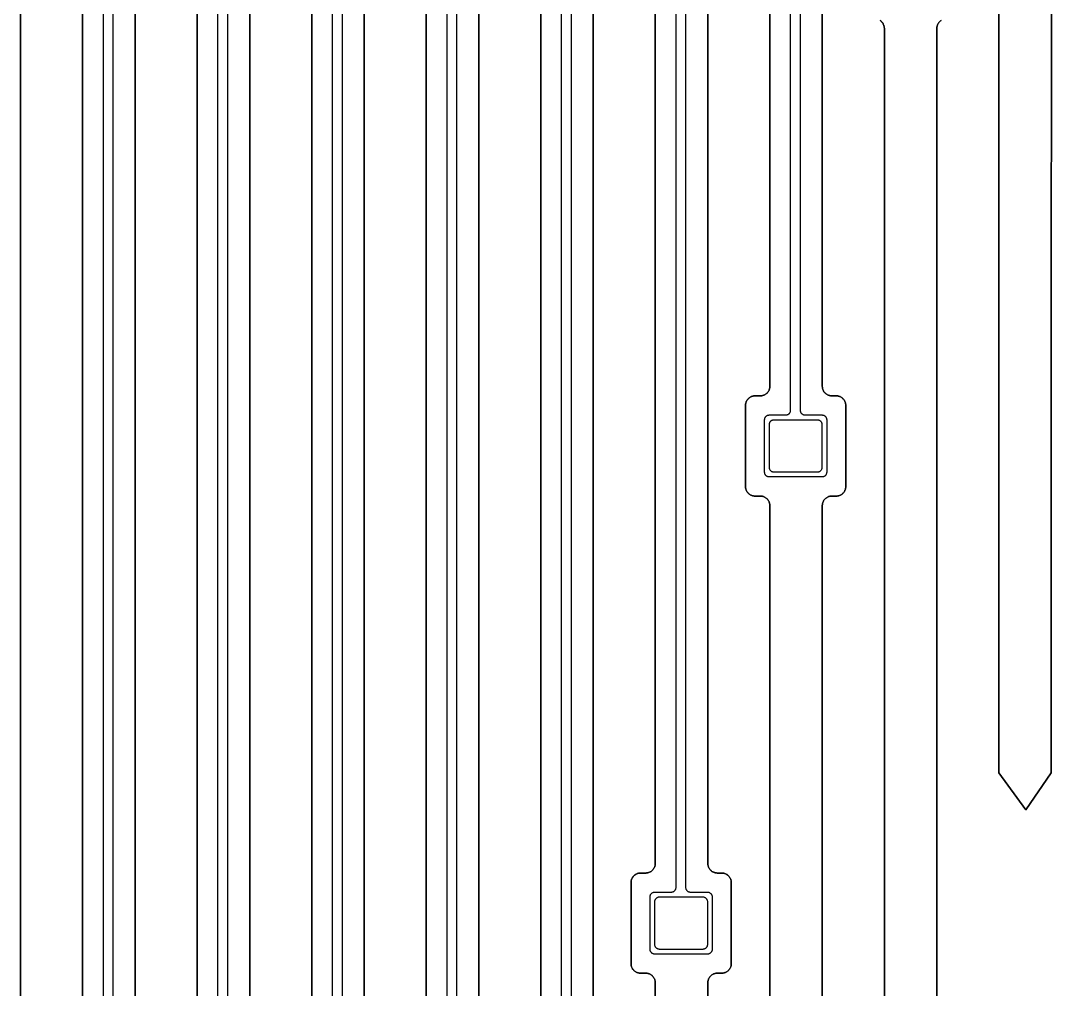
# Model space of a CAD drawing. Extents: x -2057 to 2225, y -44 to 31181.
# Drawn here: x 335.8 to 551.8, y 2125.9 to 2328.9 of the extents above; entities that cross this region are included whole.
import ezdxf

# ---------------------------------------------------------------- set-up
doc = ezdxf.new("R2010")
doc.units = 0
for name, color, linetype in [('electrode', 6, 'CONTINUOUS'), ('etching', 7, 'CONTINUOUS'), ('L3D0_etching3', 5, 'CONTINUOUS'), ('metalization', 8, 'CONTINUOUS'), ('polyimide', 9, 'CONTINUOUS')]:
    doc.layers.add(name, color=color, linetype=linetype)

msp = doc.modelspace()

# ---------------------------------------------------------------- linework, layer by layer
at = {"layer": 'electrode'}
for points in [[(493.66, 2234.247), (493.573, 2234.255), (493.487, 2234.27), (493.402, 2234.293), (493.32, 2234.323), (493.241, 2234.36), (493.166, 2234.403), (493.094, 2234.453), (493.027, 2234.509), (492.965, 2234.571), (492.909, 2234.638), (492.859, 2234.71), (492.816, 2234.785), (492.779, 2234.864), (492.749, 2234.946), (492.726, 2235.031), (492.711, 2235.117), (492.703, 2235.204), (492.703, 2244.291), (492.711, 2244.378), (492.726, 2244.464), (492.749, 2244.548), (492.779, 2244.63), (492.816, 2244.71), (492.859, 2244.785), (492.909, 2244.857), (492.965, 2244.924), (493.027, 2244.985), (493.094, 2245.042), (493.166, 2245.092), (493.241, 2245.135), (493.32, 2245.172), (493.402, 2245.202), (493.487, 2245.225), (493.573, 2245.24), (493.66, 2245.247), (502.747, 2245.247), (502.834, 2245.24), (502.92, 2245.225), (503.004, 2245.202), (503.086, 2245.172), (503.166, 2245.135), (503.241, 2245.092), (503.313, 2245.042), (503.38, 2244.985), (503.441, 2244.924), (503.498, 2244.857), (503.548, 2244.785), (503.591, 2244.71), (503.628, 2244.63), (503.658, 2244.548), (503.681, 2244.464), (503.696, 2244.378), (503.703, 2244.291), (503.703, 2235.204), (503.696, 2235.117), (503.681, 2235.031), (503.658, 2234.946), (503.628, 2234.864), (503.591, 2234.785), (503.548, 2234.71), (503.498, 2234.638), (503.441, 2234.571), (503.38, 2234.509), (503.313, 2234.453), (503.241, 2234.403), (503.166, 2234.36), (503.086, 2234.323), (503.004, 2234.293), (502.92, 2234.27), (502.834, 2234.255), (502.747, 2234.247)], [(469.66, 2134.247), (469.573, 2134.255), (469.487, 2134.27), (469.402, 2134.293), (469.32, 2134.323), (469.241, 2134.36), (469.166, 2134.403), (469.094, 2134.453), (469.027, 2134.509), (468.965, 2134.571), (468.909, 2134.638), (468.859, 2134.71), (468.816, 2134.785), (468.779, 2134.864), (468.749, 2134.946), (468.726, 2135.031), (468.711, 2135.117), (468.703, 2135.204), (468.703, 2144.291), (468.711, 2144.378), (468.726, 2144.464), (468.749, 2144.548), (468.779, 2144.63), (468.816, 2144.71), (468.859, 2144.785), (468.909, 2144.857), (468.965, 2144.924), (469.027, 2144.985), (469.094, 2145.042), (469.166, 2145.092), (469.241, 2145.135), (469.32, 2145.172), (469.402, 2145.202), (469.487, 2145.225), (469.573, 2145.24), (469.66, 2145.247), (478.747, 2145.247), (478.834, 2145.24), (478.92, 2145.225), (479.004, 2145.202), (479.086, 2145.172), (479.166, 2145.135), (479.241, 2145.092), (479.313, 2145.042), (479.38, 2144.985), (479.441, 2144.924), (479.498, 2144.857), (479.548, 2144.785), (479.591, 2144.71), (479.628, 2144.63), (479.658, 2144.548), (479.681, 2144.464), (479.696, 2144.378), (479.703, 2144.291), (479.703, 2135.204), (479.696, 2135.117), (479.681, 2135.031), (479.658, 2134.946), (479.628, 2134.864), (479.591, 2134.785), (479.548, 2134.71), (479.498, 2134.638), (479.441, 2134.571), (479.38, 2134.509), (479.313, 2134.453), (479.241, 2134.403), (479.166, 2134.36), (479.086, 2134.323), (479.004, 2134.293), (478.92, 2134.27), (478.834, 2134.255), (478.747, 2134.247)]]:
    msp.add_lwpolyline(points, close=True, dxfattribs=at)
at = {"layer": 'etching'}
for points in [[(335.792, 1552.185), (335.792, 9035.371)], [(348.792, 9035.371), (348.792, 1652.185)], [(359.792, 1652.185), (359.792, 9035.371)], [(372.792, 9035.371), (372.792, 1752.185)], [(383.792, 1752.185), (383.792, 9035.371)], [(396.792, 9035.371), (396.792, 1852.185)], [(407.792, 1852.185), (407.792, 9035.371)], [(420.792, 9035.371), (420.792, 1952.185)], [(431.792, 1952.185), (431.792, 9035.371)], [(444.792, 9035.371), (444.792, 2052.185)], [(455.792, 2052.185), (455.792, 9035.371)], [(468.792, 9035.371), (468.792, 2152.185), (468.784, 2152.059), (468.769, 2151.934), (468.745, 2151.811), (468.714, 2151.689), (468.675, 2151.57), (468.629, 2151.453), (468.575, 2151.339), (468.515, 2151.229), (468.447, 2151.123), (468.373, 2151.021), (468.293, 2150.924), (468.207, 2150.832), (468.116, 2150.746), (468.019, 2150.666), (467.917, 2150.592), (467.811, 2150.525), (467.701, 2150.465), (467.587, 2150.411), (467.47, 2150.365), (467.351, 2150.326), (467.229, 2150.295), (467.105, 2150.271), (466.981, 2150.255), (466.855, 2150.247), (465.641, 2150.247), (465.515, 2150.24), (465.39, 2150.224), (465.267, 2150.2), (465.145, 2150.169), (465.026, 2150.13), (464.909, 2150.084), (464.795, 2150.03), (464.685, 2149.97), (464.579, 2149.902), (464.477, 2149.828), (464.38, 2149.748), (464.288, 2149.662), (464.202, 2149.571), (464.122, 2149.474), (464.048, 2149.372), (463.981, 2149.266), (463.921, 2149.156), (463.867, 2149.042), (463.821, 2148.925), (463.782, 2148.806), (463.751, 2148.684), (463.727, 2148.56), (463.711, 2148.436), (463.703, 2148.31), (463.703, 2131.185), (463.711, 2131.059), (463.727, 2130.934), (463.751, 2130.811), (463.782, 2130.689), (463.821, 2130.57), (463.867, 2130.453), (463.921, 2130.339), (463.981, 2130.229), (464.048, 2130.123), (464.122, 2130.021), (464.202, 2129.924), (464.288, 2129.832), (464.38, 2129.746), (464.477, 2129.666), (464.579, 2129.592), (464.685, 2129.525), (464.795, 2129.465), (464.909, 2129.411), (465.026, 2129.365), (465.145, 2129.326), (465.267, 2129.295), (465.39, 2129.271), (465.515, 2129.255), (465.641, 2129.247), (466.855, 2129.247), (466.981, 2129.24), (467.105, 2129.224), (467.229, 2129.2), (467.351, 2129.169), (467.47, 2129.13), (467.587, 2129.084), (467.701, 2129.03), (467.811, 2128.97), (467.917, 2128.902), (468.019, 2128.828), (468.116, 2128.748), (468.207, 2128.662), (468.293, 2128.571), (468.373, 2128.474), (468.447, 2128.372), (468.515, 2128.266), (468.575, 2128.156), (468.629, 2128.042), (468.675, 2127.925), (468.714, 2127.806), (468.745, 2127.684), (468.769, 2127.56), (468.784, 2127.436), (468.792, 2127.31), (468.792, 1871.247)], [(479.754, 1871.247), (479.792, 2127.31), (479.8, 2127.436), (479.816, 2127.56), (479.84, 2127.684), (479.871, 2127.806), (479.91, 2127.925), (479.956, 2128.042), (480.009, 2128.156), (480.07, 2128.266), (480.137, 2128.372), (480.211, 2128.474), (480.291, 2128.571), (480.377, 2128.662), (480.469, 2128.748), (480.566, 2128.828), (480.668, 2128.902), (480.774, 2128.97), (480.884, 2129.03), (480.998, 2129.084), (481.114, 2129.13), (481.234, 2129.169), (481.356, 2129.2), (481.479, 2129.224), (481.604, 2129.24), (481.729, 2129.247), (482.766, 2129.247), (482.892, 2129.255), (483.016, 2129.271), (483.14, 2129.295), (483.262, 2129.326), (483.381, 2129.365), (483.498, 2129.411), (483.612, 2129.465), (483.722, 2129.525), (483.828, 2129.592), (483.93, 2129.666), (484.027, 2129.746), (484.118, 2129.832), (484.204, 2129.924), (484.284, 2130.021), (484.358, 2130.123), (484.426, 2130.229), (484.486, 2130.339), (484.54, 2130.453), (484.586, 2130.57), (484.625, 2130.689), (484.656, 2130.811), (484.68, 2130.934), (484.696, 2131.059), (484.703, 2131.185), (484.703, 2148.31), (484.696, 2148.436), (484.68, 2148.56), (484.656, 2148.684), (484.625, 2148.806), (484.586, 2148.925), (484.54, 2149.042), (484.486, 2149.156), (484.426, 2149.266), (484.358, 2149.372), (484.284, 2149.474), (484.204, 2149.571), (484.118, 2149.662), (484.027, 2149.748), (483.93, 2149.828), (483.828, 2149.902), (483.722, 2149.97), (483.612, 2150.03), (483.498, 2150.084), (483.381, 2150.13), (483.262, 2150.169), (483.14, 2150.2), (483.016, 2150.224), (482.892, 2150.24), (482.766, 2150.247), (481.729, 2150.247), (481.604, 2150.255), (481.479, 2150.271), (481.356, 2150.295), (481.234, 2150.326), (481.114, 2150.365), (480.998, 2150.411), (480.884, 2150.465), (480.774, 2150.525), (480.668, 2150.592), (480.566, 2150.666), (480.469, 2150.746), (480.377, 2150.832), (480.291, 2150.924), (480.211, 2151.021), (480.137, 2151.123), (480.07, 2151.229), (480.009, 2151.339), (479.956, 2151.453), (479.91, 2151.57), (479.871, 2151.689), (479.84, 2151.811), (479.816, 2151.934), (479.8, 2152.059), (479.792, 2152.185), (479.792, 9035.377)], [(492.792, 9035.371), (492.792, 2252.185), (492.784, 2252.059), (492.769, 2251.934), (492.745, 2251.811), (492.714, 2251.689), (492.675, 2251.57), (492.629, 2251.453), (492.575, 2251.339), (492.515, 2251.229), (492.447, 2251.123), (492.373, 2251.021), (492.293, 2250.924), (492.207, 2250.832), (492.116, 2250.746), (492.019, 2250.666), (491.917, 2250.592), (491.811, 2250.525), (491.701, 2250.465), (491.587, 2250.411), (491.47, 2250.365), (491.351, 2250.326), (491.229, 2250.295), (491.105, 2250.271), (490.981, 2250.255), (490.855, 2250.247), (489.641, 2250.247), (489.515, 2250.24), (489.39, 2250.224), (489.267, 2250.2), (489.145, 2250.169), (489.026, 2250.13), (488.909, 2250.084), (488.795, 2250.03), (488.685, 2249.97), (488.579, 2249.902), (488.477, 2249.828), (488.38, 2249.748), (488.288, 2249.662), (488.202, 2249.571), (488.122, 2249.474), (488.048, 2249.372), (487.981, 2249.266), (487.921, 2249.156), (487.867, 2249.042), (487.821, 2248.925), (487.782, 2248.806), (487.751, 2248.684), (487.727, 2248.56), (487.711, 2248.436), (487.703, 2248.31), (487.703, 2231.185), (487.711, 2231.059), (487.727, 2230.934), (487.751, 2230.811), (487.782, 2230.689), (487.821, 2230.57), (487.867, 2230.453), (487.921, 2230.339), (487.981, 2230.229), (488.048, 2230.123), (488.122, 2230.021), (488.202, 2229.924), (488.288, 2229.832), (488.38, 2229.746), (488.477, 2229.666), (488.579, 2229.592), (488.685, 2229.525), (488.795, 2229.465), (488.909, 2229.411), (489.026, 2229.365), (489.145, 2229.326), (489.267, 2229.295), (489.39, 2229.271), (489.515, 2229.255), (489.641, 2229.247), (490.855, 2229.247), (490.981, 2229.24), (491.105, 2229.224), (491.229, 2229.2), (491.351, 2229.169), (491.47, 2229.13), (491.587, 2229.084), (491.701, 2229.03), (491.811, 2228.97), (491.917, 2228.902), (492.019, 2228.828), (492.116, 2228.748), (492.207, 2228.662), (492.293, 2228.571), (492.373, 2228.474), (492.447, 2228.372), (492.515, 2228.266), (492.575, 2228.156), (492.629, 2228.042), (492.675, 2227.925), (492.714, 2227.806), (492.745, 2227.684), (492.769, 2227.56), (492.784, 2227.436), (492.792, 2227.31), (492.792, 1971.247)], [(503.754, 1971.247), (503.792, 2227.31), (503.8, 2227.436), (503.816, 2227.56), (503.84, 2227.684), (503.871, 2227.806), (503.91, 2227.925), (503.956, 2228.042), (504.009, 2228.156), (504.07, 2228.266), (504.137, 2228.372), (504.211, 2228.474), (504.291, 2228.571), (504.377, 2228.662), (504.469, 2228.748), (504.566, 2228.828), (504.668, 2228.902), (504.774, 2228.97), (504.884, 2229.03), (504.998, 2229.084), (505.114, 2229.13), (505.234, 2229.169), (505.356, 2229.2), (505.479, 2229.224), (505.604, 2229.24), (505.729, 2229.247), (506.766, 2229.247), (506.892, 2229.255), (507.016, 2229.271), (507.14, 2229.295), (507.262, 2229.326), (507.381, 2229.365), (507.498, 2229.411), (507.612, 2229.465), (507.722, 2229.525), (507.828, 2229.592), (507.93, 2229.666), (508.027, 2229.746), (508.118, 2229.832), (508.204, 2229.924), (508.284, 2230.021), (508.358, 2230.123), (508.426, 2230.229), (508.486, 2230.339), (508.54, 2230.453), (508.586, 2230.57), (508.625, 2230.689), (508.656, 2230.811), (508.68, 2230.934), (508.696, 2231.059), (508.703, 2231.185), (508.703, 2248.31), (508.696, 2248.436), (508.68, 2248.56), (508.656, 2248.684), (508.625, 2248.806), (508.586, 2248.925), (508.54, 2249.042), (508.486, 2249.156), (508.426, 2249.266), (508.358, 2249.372), (508.284, 2249.474), (508.204, 2249.571), (508.118, 2249.662), (508.027, 2249.748), (507.93, 2249.828), (507.828, 2249.902), (507.722, 2249.97), (507.612, 2250.03), (507.498, 2250.084), (507.381, 2250.13), (507.262, 2250.169), (507.14, 2250.2), (507.016, 2250.224), (506.892, 2250.24), (506.766, 2250.247), (505.729, 2250.247), (505.604, 2250.255), (505.479, 2250.271), (505.356, 2250.295), (505.234, 2250.326), (505.114, 2250.365), (504.998, 2250.411), (504.884, 2250.465), (504.774, 2250.525), (504.668, 2250.592), (504.566, 2250.666), (504.469, 2250.746), (504.377, 2250.832), (504.291, 2250.924), (504.211, 2251.021), (504.137, 2251.123), (504.07, 2251.229), (504.009, 2251.339), (503.956, 2251.453), (503.91, 2251.57), (503.871, 2251.689), (503.84, 2251.811), (503.816, 2251.934), (503.8, 2252.059), (503.792, 2252.185), (503.792, 9035.371)], [(540.792, 2427.31), (540.792, 2171.247), (546.472, 2163.52), (551.754, 2171.247), (551.792, 2427.31)], [(515.917, 2328.902), (516.019, 2328.828), (516.116, 2328.748), (516.207, 2328.662), (516.293, 2328.571), (516.373, 2328.474), (516.447, 2328.372), (516.515, 2328.266), (516.575, 2328.156), (516.629, 2328.042), (516.675, 2327.925), (516.714, 2327.806), (516.745, 2327.684), (516.769, 2327.56), (516.784, 2327.436), (516.792, 2327.31), (516.792, 2071.247)], [(527.754, 2071.247), (527.792, 2327.31), (527.8, 2327.436), (527.816, 2327.56), (527.84, 2327.684), (527.871, 2327.806), (527.91, 2327.925), (527.956, 2328.042), (528.009, 2328.156), (528.07, 2328.266), (528.137, 2328.372), (528.211, 2328.474), (528.291, 2328.571), (528.377, 2328.662), (528.469, 2328.748), (528.566, 2328.828), (528.668, 2328.902)]]:
    msp.add_lwpolyline(points, dxfattribs=at)
at = {"layer": 'L3D0_etching3'}
for points in [[(335.792, 1552.185), (335.792, 9035.371)], [(348.792, 9035.371), (348.792, 1652.185)], [(359.792, 1652.185), (359.792, 9035.371)], [(372.792, 9035.371), (372.792, 1752.185)], [(383.792, 1752.185), (383.792, 9035.371)], [(396.792, 9035.371), (396.792, 1852.185)], [(407.792, 1852.185), (407.792, 9035.371)], [(420.792, 9035.371), (420.792, 1952.185)], [(431.792, 1952.185), (431.792, 9035.371)], [(444.792, 9035.371), (444.792, 2052.185)], [(455.792, 2052.185), (455.792, 9035.371)], [(468.792, 9035.371), (468.792, 2152.185), (468.784, 2152.059), (468.769, 2151.934), (468.745, 2151.811), (468.714, 2151.689), (468.675, 2151.57), (468.629, 2151.453), (468.575, 2151.339), (468.515, 2151.229), (468.447, 2151.123), (468.373, 2151.021), (468.293, 2150.924), (468.207, 2150.832), (468.116, 2150.746), (468.019, 2150.666), (467.917, 2150.592), (467.811, 2150.525), (467.701, 2150.465), (467.587, 2150.411), (467.47, 2150.365), (467.351, 2150.326), (467.229, 2150.295), (467.105, 2150.271), (466.981, 2150.255), (466.855, 2150.247), (465.641, 2150.247), (465.515, 2150.24), (465.39, 2150.224), (465.267, 2150.2), (465.145, 2150.169), (465.026, 2150.13), (464.909, 2150.084), (464.795, 2150.03), (464.685, 2149.97), (464.579, 2149.902), (464.477, 2149.828), (464.38, 2149.748), (464.288, 2149.662), (464.202, 2149.571), (464.122, 2149.474), (464.048, 2149.372), (463.981, 2149.266), (463.921, 2149.156), (463.867, 2149.042), (463.821, 2148.925), (463.782, 2148.806), (463.751, 2148.684), (463.727, 2148.56), (463.711, 2148.436), (463.703, 2148.31), (463.703, 2131.185), (463.711, 2131.059), (463.727, 2130.934), (463.751, 2130.811), (463.782, 2130.689), (463.821, 2130.57), (463.867, 2130.453), (463.921, 2130.339), (463.981, 2130.229), (464.048, 2130.123), (464.122, 2130.021), (464.202, 2129.924), (464.288, 2129.832), (464.38, 2129.746), (464.477, 2129.666), (464.579, 2129.592), (464.685, 2129.525), (464.795, 2129.465), (464.909, 2129.411), (465.026, 2129.365), (465.145, 2129.326), (465.267, 2129.295), (465.39, 2129.271), (465.515, 2129.255), (465.641, 2129.247), (466.855, 2129.247), (466.981, 2129.24), (467.105, 2129.224), (467.229, 2129.2), (467.351, 2129.169), (467.47, 2129.13), (467.587, 2129.084), (467.701, 2129.03), (467.811, 2128.97), (467.917, 2128.902), (468.019, 2128.828), (468.116, 2128.748), (468.207, 2128.662), (468.293, 2128.571), (468.373, 2128.474), (468.447, 2128.372), (468.515, 2128.266), (468.575, 2128.156), (468.629, 2128.042), (468.675, 2127.925), (468.714, 2127.806), (468.745, 2127.684), (468.769, 2127.56), (468.784, 2127.436), (468.792, 2127.31), (468.792, 1871.247)], [(479.754, 1871.247), (479.792, 2127.31), (479.8, 2127.436), (479.816, 2127.56), (479.84, 2127.684), (479.871, 2127.806), (479.91, 2127.925), (479.956, 2128.042), (480.009, 2128.156), (480.07, 2128.266), (480.137, 2128.372), (480.211, 2128.474), (480.291, 2128.571), (480.377, 2128.662), (480.469, 2128.748), (480.566, 2128.828), (480.668, 2128.902), (480.774, 2128.97), (480.884, 2129.03), (480.998, 2129.084), (481.114, 2129.13), (481.234, 2129.169), (481.356, 2129.2), (481.479, 2129.224), (481.604, 2129.24), (481.729, 2129.247), (482.766, 2129.247), (482.892, 2129.255), (483.016, 2129.271), (483.14, 2129.295), (483.262, 2129.326), (483.381, 2129.365), (483.498, 2129.411), (483.612, 2129.465), (483.722, 2129.525), (483.828, 2129.592), (483.93, 2129.666), (484.027, 2129.746), (484.118, 2129.832), (484.204, 2129.924), (484.284, 2130.021), (484.358, 2130.123), (484.426, 2130.229), (484.486, 2130.339), (484.54, 2130.453), (484.586, 2130.57), (484.625, 2130.689), (484.656, 2130.811), (484.68, 2130.934), (484.696, 2131.059), (484.703, 2131.185), (484.703, 2148.31), (484.696, 2148.436), (484.68, 2148.56), (484.656, 2148.684), (484.625, 2148.806), (484.586, 2148.925), (484.54, 2149.042), (484.486, 2149.156), (484.426, 2149.266), (484.358, 2149.372), (484.284, 2149.474), (484.204, 2149.571), (484.118, 2149.662), (484.027, 2149.748), (483.93, 2149.828), (483.828, 2149.902), (483.722, 2149.97), (483.612, 2150.03), (483.498, 2150.084), (483.381, 2150.13), (483.262, 2150.169), (483.14, 2150.2), (483.016, 2150.224), (482.892, 2150.24), (482.766, 2150.247), (481.729, 2150.247), (481.604, 2150.255), (481.479, 2150.271), (481.356, 2150.295), (481.234, 2150.326), (481.114, 2150.365), (480.998, 2150.411), (480.884, 2150.465), (480.774, 2150.525), (480.668, 2150.592), (480.566, 2150.666), (480.469, 2150.746), (480.377, 2150.832), (480.291, 2150.924), (480.211, 2151.021), (480.137, 2151.123), (480.07, 2151.229), (480.009, 2151.339), (479.956, 2151.453), (479.91, 2151.57), (479.871, 2151.689), (479.84, 2151.811), (479.816, 2151.934), (479.8, 2152.059), (479.792, 2152.185), (479.792, 9035.377)], [(492.792, 9035.371), (492.792, 2252.185), (492.784, 2252.059), (492.769, 2251.934), (492.745, 2251.811), (492.714, 2251.689), (492.675, 2251.57), (492.629, 2251.453), (492.575, 2251.339), (492.515, 2251.229), (492.447, 2251.123), (492.373, 2251.021), (492.293, 2250.924), (492.207, 2250.832), (492.116, 2250.746), (492.019, 2250.666), (491.917, 2250.592), (491.811, 2250.525), (491.701, 2250.465), (491.587, 2250.411), (491.47, 2250.365), (491.351, 2250.326), (491.229, 2250.295), (491.105, 2250.271), (490.981, 2250.255), (490.855, 2250.247), (489.641, 2250.247), (489.515, 2250.24), (489.39, 2250.224), (489.267, 2250.2), (489.145, 2250.169), (489.026, 2250.13), (488.909, 2250.084), (488.795, 2250.03), (488.685, 2249.97), (488.579, 2249.902), (488.477, 2249.828), (488.38, 2249.748), (488.288, 2249.662), (488.202, 2249.571), (488.122, 2249.474), (488.048, 2249.372), (487.981, 2249.266), (487.921, 2249.156), (487.867, 2249.042), (487.821, 2248.925), (487.782, 2248.806), (487.751, 2248.684), (487.727, 2248.56), (487.711, 2248.436), (487.703, 2248.31), (487.703, 2231.185), (487.711, 2231.059), (487.727, 2230.934), (487.751, 2230.811), (487.782, 2230.689), (487.821, 2230.57), (487.867, 2230.453), (487.921, 2230.339), (487.981, 2230.229), (488.048, 2230.123), (488.122, 2230.021), (488.202, 2229.924), (488.288, 2229.832), (488.38, 2229.746), (488.477, 2229.666), (488.579, 2229.592), (488.685, 2229.525), (488.795, 2229.465), (488.909, 2229.411), (489.026, 2229.365), (489.145, 2229.326), (489.267, 2229.295), (489.39, 2229.271), (489.515, 2229.255), (489.641, 2229.247), (490.855, 2229.247), (490.981, 2229.24), (491.105, 2229.224), (491.229, 2229.2), (491.351, 2229.169), (491.47, 2229.13), (491.587, 2229.084), (491.701, 2229.03), (491.811, 2228.97), (491.917, 2228.902), (492.019, 2228.828), (492.116, 2228.748), (492.207, 2228.662), (492.293, 2228.571), (492.373, 2228.474), (492.447, 2228.372), (492.515, 2228.266), (492.575, 2228.156), (492.629, 2228.042), (492.675, 2227.925), (492.714, 2227.806), (492.745, 2227.684), (492.769, 2227.56), (492.784, 2227.436), (492.792, 2227.31), (492.792, 1971.247)], [(503.754, 1971.247), (503.792, 2227.31), (503.8, 2227.436), (503.816, 2227.56), (503.84, 2227.684), (503.871, 2227.806), (503.91, 2227.925), (503.956, 2228.042), (504.009, 2228.156), (504.07, 2228.266), (504.137, 2228.372), (504.211, 2228.474), (504.291, 2228.571), (504.377, 2228.662), (504.469, 2228.748), (504.566, 2228.828), (504.668, 2228.902), (504.774, 2228.97), (504.884, 2229.03), (504.998, 2229.084), (505.114, 2229.13), (505.234, 2229.169), (505.356, 2229.2), (505.479, 2229.224), (505.604, 2229.24), (505.729, 2229.247), (506.766, 2229.247), (506.892, 2229.255), (507.016, 2229.271), (507.14, 2229.295), (507.262, 2229.326), (507.381, 2229.365), (507.498, 2229.411), (507.612, 2229.465), (507.722, 2229.525), (507.828, 2229.592), (507.93, 2229.666), (508.027, 2229.746), (508.118, 2229.832), (508.204, 2229.924), (508.284, 2230.021), (508.358, 2230.123), (508.426, 2230.229), (508.486, 2230.339), (508.54, 2230.453), (508.586, 2230.57), (508.625, 2230.689), (508.656, 2230.811), (508.68, 2230.934), (508.696, 2231.059), (508.703, 2231.185), (508.703, 2248.31), (508.696, 2248.436), (508.68, 2248.56), (508.656, 2248.684), (508.625, 2248.806), (508.586, 2248.925), (508.54, 2249.042), (508.486, 2249.156), (508.426, 2249.266), (508.358, 2249.372), (508.284, 2249.474), (508.204, 2249.571), (508.118, 2249.662), (508.027, 2249.748), (507.93, 2249.828), (507.828, 2249.902), (507.722, 2249.97), (507.612, 2250.03), (507.498, 2250.084), (507.381, 2250.13), (507.262, 2250.169), (507.14, 2250.2), (507.016, 2250.224), (506.892, 2250.24), (506.766, 2250.247), (505.729, 2250.247), (505.604, 2250.255), (505.479, 2250.271), (505.356, 2250.295), (505.234, 2250.326), (505.114, 2250.365), (504.998, 2250.411), (504.884, 2250.465), (504.774, 2250.525), (504.668, 2250.592), (504.566, 2250.666), (504.469, 2250.746), (504.377, 2250.832), (504.291, 2250.924), (504.211, 2251.021), (504.137, 2251.123), (504.07, 2251.229), (504.009, 2251.339), (503.956, 2251.453), (503.91, 2251.57), (503.871, 2251.689), (503.84, 2251.811), (503.816, 2251.934), (503.8, 2252.059), (503.792, 2252.185), (503.792, 9035.371)], [(540.792, 2427.31), (540.792, 2171.247), (546.472, 2163.52), (551.754, 2171.247), (551.792, 2427.31)], [(515.917, 2328.902), (516.019, 2328.828), (516.116, 2328.748), (516.207, 2328.662), (516.293, 2328.571), (516.373, 2328.474), (516.447, 2328.372), (516.515, 2328.266), (516.575, 2328.156), (516.629, 2328.042), (516.675, 2327.925), (516.714, 2327.806), (516.745, 2327.684), (516.769, 2327.56), (516.784, 2327.436), (516.792, 2327.31), (516.792, 2071.247)], [(527.754, 2071.247), (527.792, 2327.31), (527.8, 2327.436), (527.816, 2327.56), (527.84, 2327.684), (527.871, 2327.806), (527.91, 2327.925), (527.956, 2328.042), (528.009, 2328.156), (528.07, 2328.266), (528.137, 2328.372), (528.211, 2328.474), (528.291, 2328.571), (528.377, 2328.662), (528.469, 2328.748), (528.566, 2328.828), (528.668, 2328.902)]]:
    msp.add_lwpolyline(points, dxfattribs=at)
at = {"layer": 'metalization'}
for points in [[(353.142, 1647.204), (353.142, 9040.22)], [(355.142, 9040.22), (355.142, 1647.204)], [(377.142, 1747.204), (377.142, 9040.22)], [(379.142, 9040.22), (379.142, 1747.204)], [(401.142, 1847.204), (401.142, 9040.22)], [(403.142, 9040.22), (403.142, 1847.204)], [(425.142, 1947.204), (425.142, 9040.22)], [(427.142, 9040.22), (427.142, 1947.204)], [(449.142, 2047.204), (449.142, 9040.22)], [(451.142, 9040.22), (451.142, 2047.204)], [(475.142, 9040.22), (475.142, 2147.204), (475.15, 2147.117), (475.165, 2147.031), (475.188, 2146.946), (475.218, 2146.864), (475.254, 2146.785), (475.298, 2146.71), (475.348, 2146.638), (475.404, 2146.571), (475.466, 2146.509), (475.533, 2146.453), (475.604, 2146.403), (475.68, 2146.36), (475.759, 2146.323), (475.841, 2146.293), (475.926, 2146.27), (476.012, 2146.255), (476.099, 2146.247), (479.747, 2146.247), (479.834, 2146.24), (479.92, 2146.225), (480.004, 2146.202), (480.086, 2146.172), (480.166, 2146.135), (480.241, 2146.092), (480.313, 2146.042), (480.38, 2145.985), (480.441, 2145.924), (480.498, 2145.857), (480.548, 2145.785), (480.591, 2145.71), (480.628, 2145.63), (480.658, 2145.548), (480.681, 2145.464), (480.696, 2145.378), (480.703, 2145.291), (480.703, 2134.204), (480.696, 2134.117), (480.681, 2134.031), (480.658, 2133.946), (480.628, 2133.864), (480.591, 2133.785), (480.548, 2133.71), (480.498, 2133.638), (480.441, 2133.571), (480.38, 2133.509), (480.313, 2133.453), (480.241, 2133.403), (480.166, 2133.36), (480.086, 2133.323), (480.004, 2133.293), (479.92, 2133.27), (479.834, 2133.255), (479.747, 2133.247), (468.66, 2133.247), (468.573, 2133.255), (468.487, 2133.27), (468.402, 2133.293), (468.32, 2133.323), (468.241, 2133.36), (468.166, 2133.403), (468.094, 2133.453), (468.027, 2133.509), (467.965, 2133.571), (467.909, 2133.638), (467.859, 2133.71), (467.816, 2133.785), (467.779, 2133.864), (467.749, 2133.946), (467.726, 2134.031), (467.711, 2134.117), (467.703, 2134.204), (467.703, 2145.291), (467.711, 2145.378), (467.726, 2145.464), (467.749, 2145.548), (467.779, 2145.63), (467.816, 2145.71), (467.859, 2145.785), (467.909, 2145.857), (467.965, 2145.924), (468.027, 2145.985), (468.094, 2146.042), (468.166, 2146.092), (468.241, 2146.135), (468.32, 2146.172), (468.402, 2146.202), (468.487, 2146.225), (468.573, 2146.24), (468.66, 2146.247), (472.186, 2146.247), (472.273, 2146.255), (472.359, 2146.27), (472.443, 2146.293), (472.525, 2146.323), (472.604, 2146.36), (472.68, 2146.403), (472.752, 2146.453), (472.819, 2146.509), (472.88, 2146.571), (472.936, 2146.638), (472.986, 2146.71), (473.03, 2146.785), (473.067, 2146.864), (473.097, 2146.946), (473.12, 2147.031), (473.135, 2147.117), (473.142, 2147.204), (473.142, 9040.22)], [(499.142, 9040.22), (499.142, 2247.204), (499.15, 2247.117), (499.165, 2247.031), (499.188, 2246.946), (499.218, 2246.864), (499.254, 2246.785), (499.298, 2246.71), (499.348, 2246.638), (499.404, 2246.571), (499.466, 2246.509), (499.533, 2246.453), (499.604, 2246.403), (499.68, 2246.36), (499.759, 2246.323), (499.841, 2246.293), (499.926, 2246.27), (500.012, 2246.255), (500.099, 2246.247), (503.747, 2246.247), (503.834, 2246.24), (503.92, 2246.225), (504.004, 2246.202), (504.086, 2246.172), (504.166, 2246.135), (504.241, 2246.092), (504.313, 2246.042), (504.38, 2245.985), (504.441, 2245.924), (504.498, 2245.857), (504.548, 2245.785), (504.591, 2245.71), (504.628, 2245.63), (504.658, 2245.548), (504.681, 2245.464), (504.696, 2245.378), (504.703, 2245.291), (504.703, 2234.204), (504.696, 2234.117), (504.681, 2234.031), (504.658, 2233.946), (504.628, 2233.864), (504.591, 2233.785), (504.548, 2233.71), (504.498, 2233.638), (504.441, 2233.571), (504.38, 2233.509), (504.313, 2233.453), (504.241, 2233.403), (504.166, 2233.36), (504.086, 2233.323), (504.004, 2233.293), (503.92, 2233.27), (503.834, 2233.255), (503.747, 2233.247), (492.66, 2233.247), (492.573, 2233.255), (492.487, 2233.27), (492.402, 2233.293), (492.32, 2233.323), (492.241, 2233.36), (492.166, 2233.403), (492.094, 2233.453), (492.027, 2233.509), (491.965, 2233.571), (491.909, 2233.638), (491.859, 2233.71), (491.816, 2233.785), (491.779, 2233.864), (491.749, 2233.946), (491.726, 2234.031), (491.711, 2234.117), (491.703, 2234.204), (491.703, 2245.291), (491.711, 2245.378), (491.726, 2245.464), (491.749, 2245.548), (491.779, 2245.63), (491.816, 2245.71), (491.859, 2245.785), (491.909, 2245.857), (491.965, 2245.924), (492.027, 2245.985), (492.094, 2246.042), (492.166, 2246.092), (492.241, 2246.135), (492.32, 2246.172), (492.402, 2246.202), (492.487, 2246.225), (492.573, 2246.24), (492.66, 2246.247), (496.186, 2246.247), (496.273, 2246.255), (496.359, 2246.27), (496.443, 2246.293), (496.525, 2246.323), (496.604, 2246.36), (496.68, 2246.403), (496.752, 2246.453), (496.819, 2246.509), (496.88, 2246.571), (496.936, 2246.638), (496.986, 2246.71), (497.03, 2246.785), (497.067, 2246.864), (497.097, 2246.946), (497.12, 2247.031), (497.135, 2247.117), (497.142, 2247.204), (497.142, 9040.22)]]:
    msp.add_lwpolyline(points, dxfattribs=at)
at = {"layer": 'polyimide'}
for points in [[(335.792, 9035.371), (335.792, 1552.185)], [(335.792, 1552.185), (335.792, 9035.371)], [(348.792, 1652.185), (348.792, 9035.371)], [(348.792, 9035.371), (348.792, 1652.185)], [(359.792, 9035.371), (359.792, 1652.185)], [(359.792, 1652.185), (359.792, 9035.371)], [(372.792, 1752.185), (372.792, 9035.371)], [(372.792, 9035.371), (372.792, 1752.185)], [(383.792, 9035.371), (383.792, 1752.185)], [(383.792, 1752.185), (383.792, 9035.371)], [(396.792, 1852.185), (396.792, 9035.371)], [(396.792, 9035.371), (396.792, 1852.185)], [(407.792, 9035.371), (407.792, 1852.185)], [(407.792, 1852.185), (407.792, 9035.371)], [(420.792, 1952.185), (420.792, 9035.371)], [(420.792, 9035.371), (420.792, 1952.185)], [(431.792, 9035.371), (431.792, 1952.185)], [(431.792, 1952.185), (431.792, 9035.371)], [(444.792, 2052.185), (444.792, 9035.371)], [(444.792, 9035.371), (444.792, 2052.185)], [(455.792, 9035.371), (455.792, 2052.185)], [(455.792, 2052.185), (455.792, 9035.371)], [(468.792, 1871.247), (468.792, 2127.31), (468.784, 2127.436), (468.769, 2127.56), (468.745, 2127.684), (468.714, 2127.806), (468.675, 2127.925), (468.629, 2128.042), (468.575, 2128.156), (468.515, 2128.266), (468.447, 2128.372), (468.373, 2128.474), (468.293, 2128.571), (468.207, 2128.662), (468.116, 2128.748), (468.019, 2128.828), (467.917, 2128.902), (467.811, 2128.97), (467.701, 2129.03), (467.587, 2129.084), (467.47, 2129.13), (467.351, 2129.169), (467.229, 2129.2), (467.105, 2129.224), (466.981, 2129.24), (466.855, 2129.247), (465.641, 2129.247), (465.515, 2129.255), (465.39, 2129.271), (465.267, 2129.295), (465.145, 2129.326), (465.026, 2129.365), (464.909, 2129.411), (464.795, 2129.465), (464.685, 2129.525), (464.579, 2129.592), (464.477, 2129.666), (464.38, 2129.746), (464.288, 2129.832), (464.202, 2129.924), (464.122, 2130.021), (464.048, 2130.123), (463.981, 2130.229), (463.921, 2130.339), (463.867, 2130.453), (463.821, 2130.57), (463.782, 2130.689), (463.751, 2130.811), (463.727, 2130.934), (463.711, 2131.059), (463.703, 2131.185), (463.703, 2148.31), (463.711, 2148.436), (463.727, 2148.56), (463.751, 2148.684), (463.782, 2148.806), (463.821, 2148.925), (463.867, 2149.042), (463.921, 2149.156), (463.981, 2149.266), (464.048, 2149.372), (464.122, 2149.474), (464.202, 2149.571), (464.288, 2149.662), (464.38, 2149.748), (464.477, 2149.828), (464.579, 2149.902), (464.685, 2149.97), (464.795, 2150.03), (464.909, 2150.084), (465.026, 2150.13), (465.145, 2150.169), (465.267, 2150.2), (465.39, 2150.224), (465.515, 2150.24), (465.641, 2150.247), (466.855, 2150.247), (466.981, 2150.255), (467.105, 2150.271), (467.229, 2150.295), (467.351, 2150.326), (467.47, 2150.365), (467.587, 2150.411), (467.701, 2150.465), (467.811, 2150.525), (467.917, 2150.592), (468.019, 2150.666), (468.116, 2150.746), (468.207, 2150.832), (468.293, 2150.924), (468.373, 2151.021), (468.447, 2151.123), (468.515, 2151.229), (468.575, 2151.339), (468.629, 2151.453), (468.675, 2151.57), (468.714, 2151.689), (468.745, 2151.811), (468.769, 2151.934), (468.784, 2152.059), (468.792, 2152.185), (468.792, 9035.371)], [(468.792, 9035.371), (468.792, 2152.185), (468.784, 2152.059), (468.769, 2151.934), (468.745, 2151.811), (468.714, 2151.689), (468.675, 2151.57), (468.629, 2151.453), (468.575, 2151.339), (468.515, 2151.229), (468.447, 2151.123), (468.373, 2151.021), (468.293, 2150.924), (468.207, 2150.832), (468.116, 2150.746), (468.019, 2150.666), (467.917, 2150.592), (467.811, 2150.525), (467.701, 2150.465), (467.587, 2150.411), (467.47, 2150.365), (467.351, 2150.326), (467.229, 2150.295), (467.105, 2150.271), (466.981, 2150.255), (466.855, 2150.247), (465.641, 2150.247), (465.515, 2150.24), (465.39, 2150.224), (465.267, 2150.2), (465.145, 2150.169), (465.026, 2150.13), (464.909, 2150.084), (464.795, 2150.03), (464.685, 2149.97), (464.579, 2149.902), (464.477, 2149.828), (464.38, 2149.748), (464.288, 2149.662), (464.202, 2149.571), (464.122, 2149.474), (464.048, 2149.372), (463.981, 2149.266), (463.921, 2149.156), (463.867, 2149.042), (463.821, 2148.925), (463.782, 2148.806), (463.751, 2148.684), (463.727, 2148.56), (463.711, 2148.436), (463.703, 2148.31), (463.703, 2131.185), (463.711, 2131.059), (463.727, 2130.934), (463.751, 2130.811), (463.782, 2130.689), (463.821, 2130.57), (463.867, 2130.453), (463.921, 2130.339), (463.981, 2130.229), (464.048, 2130.123), (464.122, 2130.021), (464.202, 2129.924), (464.288, 2129.832), (464.38, 2129.746), (464.477, 2129.666), (464.579, 2129.592), (464.685, 2129.525), (464.795, 2129.465), (464.909, 2129.411), (465.026, 2129.365), (465.145, 2129.326), (465.267, 2129.295), (465.39, 2129.271), (465.515, 2129.255), (465.641, 2129.247), (466.855, 2129.247), (466.981, 2129.24), (467.105, 2129.224), (467.229, 2129.2), (467.351, 2129.169), (467.47, 2129.13), (467.587, 2129.084), (467.701, 2129.03), (467.811, 2128.97), (467.917, 2128.902), (468.019, 2128.828), (468.116, 2128.748), (468.207, 2128.662), (468.293, 2128.571), (468.373, 2128.474), (468.447, 2128.372), (468.515, 2128.266), (468.575, 2128.156), (468.629, 2128.042), (468.675, 2127.925), (468.714, 2127.806), (468.745, 2127.684), (468.769, 2127.56), (468.784, 2127.436), (468.792, 2127.31), (468.792, 1871.247)], [(479.792, 9035.377), (479.792, 2152.185), (479.8, 2152.059), (479.816, 2151.934), (479.84, 2151.811), (479.871, 2151.689), (479.91, 2151.57), (479.956, 2151.453), (480.009, 2151.339), (480.07, 2151.229), (480.137, 2151.123), (480.211, 2151.021), (480.291, 2150.924), (480.377, 2150.832), (480.469, 2150.746), (480.566, 2150.666), (480.668, 2150.592), (480.774, 2150.525), (480.884, 2150.465), (480.998, 2150.411), (481.114, 2150.365), (481.234, 2150.326), (481.356, 2150.295), (481.479, 2150.271), (481.604, 2150.255), (481.729, 2150.247), (482.766, 2150.247), (482.892, 2150.24), (483.016, 2150.224), (483.14, 2150.2), (483.262, 2150.169), (483.381, 2150.13), (483.498, 2150.084), (483.612, 2150.03), (483.722, 2149.97), (483.828, 2149.902), (483.93, 2149.828), (484.027, 2149.748), (484.118, 2149.662), (484.204, 2149.571), (484.284, 2149.474), (484.358, 2149.372), (484.426, 2149.266), (484.486, 2149.156), (484.54, 2149.042), (484.586, 2148.925), (484.625, 2148.806), (484.656, 2148.684), (484.68, 2148.56), (484.696, 2148.436), (484.703, 2148.31), (484.703, 2131.185), (484.696, 2131.059), (484.68, 2130.934), (484.656, 2130.811), (484.625, 2130.689), (484.586, 2130.57), (484.54, 2130.453), (484.486, 2130.339), (484.426, 2130.229), (484.358, 2130.123), (484.284, 2130.021), (484.204, 2129.924), (484.118, 2129.832), (484.027, 2129.746), (483.93, 2129.666), (483.828, 2129.592), (483.722, 2129.525), (483.612, 2129.465), (483.498, 2129.411), (483.381, 2129.365), (483.262, 2129.326), (483.14, 2129.295), (483.016, 2129.271), (482.892, 2129.255), (482.766, 2129.247), (481.729, 2129.247), (481.604, 2129.24), (481.479, 2129.224), (481.356, 2129.2), (481.234, 2129.169), (481.114, 2129.13), (480.998, 2129.084), (480.884, 2129.03), (480.774, 2128.97), (480.668, 2128.902), (480.566, 2128.828), (480.469, 2128.748), (480.377, 2128.662), (480.291, 2128.571), (480.211, 2128.474), (480.137, 2128.372), (480.07, 2128.266), (480.009, 2128.156), (479.956, 2128.042), (479.91, 2127.925), (479.871, 2127.806), (479.84, 2127.684), (479.816, 2127.56), (479.8, 2127.436), (479.792, 2127.31), (479.754, 1871.247)], [(479.754, 1871.247), (479.792, 2127.31), (479.8, 2127.436), (479.816, 2127.56), (479.84, 2127.684), (479.871, 2127.806), (479.91, 2127.925), (479.956, 2128.042), (480.009, 2128.156), (480.07, 2128.266), (480.137, 2128.372), (480.211, 2128.474), (480.291, 2128.571), (480.377, 2128.662), (480.469, 2128.748), (480.566, 2128.828), (480.668, 2128.902), (480.774, 2128.97), (480.884, 2129.03), (480.998, 2129.084), (481.114, 2129.13), (481.234, 2129.169), (481.356, 2129.2), (481.479, 2129.224), (481.604, 2129.24), (481.729, 2129.247), (482.766, 2129.247), (482.892, 2129.255), (483.016, 2129.271), (483.14, 2129.295), (483.262, 2129.326), (483.381, 2129.365), (483.498, 2129.411), (483.612, 2129.465), (483.722, 2129.525), (483.828, 2129.592), (483.93, 2129.666), (484.027, 2129.746), (484.118, 2129.832), (484.204, 2129.924), (484.284, 2130.021), (484.358, 2130.123), (484.426, 2130.229), (484.486, 2130.339), (484.54, 2130.453), (484.586, 2130.57), (484.625, 2130.689), (484.656, 2130.811), (484.68, 2130.934), (484.696, 2131.059), (484.703, 2131.185), (484.703, 2148.31), (484.696, 2148.436), (484.68, 2148.56), (484.656, 2148.684), (484.625, 2148.806), (484.586, 2148.925), (484.54, 2149.042), (484.486, 2149.156), (484.426, 2149.266), (484.358, 2149.372), (484.284, 2149.474), (484.204, 2149.571), (484.118, 2149.662), (484.027, 2149.748), (483.93, 2149.828), (483.828, 2149.902), (483.722, 2149.97), (483.612, 2150.03), (483.498, 2150.084), (483.381, 2150.13), (483.262, 2150.169), (483.14, 2150.2), (483.016, 2150.224), (482.892, 2150.24), (482.766, 2150.247), (481.729, 2150.247), (481.604, 2150.255), (481.479, 2150.271), (481.356, 2150.295), (481.234, 2150.326), (481.114, 2150.365), (480.998, 2150.411), (480.884, 2150.465), (480.774, 2150.525), (480.668, 2150.592), (480.566, 2150.666), (480.469, 2150.746), (480.377, 2150.832), (480.291, 2150.924), (480.211, 2151.021), (480.137, 2151.123), (480.07, 2151.229), (480.009, 2151.339), (479.956, 2151.453), (479.91, 2151.57), (479.871, 2151.689), (479.84, 2151.811), (479.816, 2151.934), (479.8, 2152.059), (479.792, 2152.185), (479.792, 9035.377)], [(492.792, 1971.247), (492.792, 2227.31), (492.784, 2227.436), (492.769, 2227.56), (492.745, 2227.684), (492.714, 2227.806), (492.675, 2227.925), (492.629, 2228.042), (492.575, 2228.156), (492.515, 2228.266), (492.447, 2228.372), (492.373, 2228.474), (492.293, 2228.571), (492.207, 2228.662), (492.116, 2228.748), (492.019, 2228.828), (491.917, 2228.902), (491.811, 2228.97), (491.701, 2229.03), (491.587, 2229.084), (491.47, 2229.13), (491.351, 2229.169), (491.229, 2229.2), (491.105, 2229.224), (490.981, 2229.24), (490.855, 2229.247), (489.641, 2229.247), (489.515, 2229.255), (489.39, 2229.271), (489.267, 2229.295), (489.145, 2229.326), (489.026, 2229.365), (488.909, 2229.411), (488.795, 2229.465), (488.685, 2229.525), (488.579, 2229.592), (488.477, 2229.666), (488.38, 2229.746), (488.288, 2229.832), (488.202, 2229.924), (488.122, 2230.021), (488.048, 2230.123), (487.981, 2230.229), (487.921, 2230.339), (487.867, 2230.453), (487.821, 2230.57), (487.782, 2230.689), (487.751, 2230.811), (487.727, 2230.934), (487.711, 2231.059), (487.703, 2231.185), (487.703, 2248.31), (487.711, 2248.436), (487.727, 2248.56), (487.751, 2248.684), (487.782, 2248.806), (487.821, 2248.925), (487.867, 2249.042), (487.921, 2249.156), (487.981, 2249.266), (488.048, 2249.372), (488.122, 2249.474), (488.202, 2249.571), (488.288, 2249.662), (488.38, 2249.748), (488.477, 2249.828), (488.579, 2249.902), (488.685, 2249.97), (488.795, 2250.03), (488.909, 2250.084), (489.026, 2250.13), (489.145, 2250.169), (489.267, 2250.2), (489.39, 2250.224), (489.515, 2250.24), (489.641, 2250.247), (490.855, 2250.247), (490.981, 2250.255), (491.105, 2250.271), (491.229, 2250.295), (491.351, 2250.326), (491.47, 2250.365), (491.587, 2250.411), (491.701, 2250.465), (491.811, 2250.525), (491.917, 2250.592), (492.019, 2250.666), (492.116, 2250.746), (492.207, 2250.832), (492.293, 2250.924), (492.373, 2251.021), (492.447, 2251.123), (492.515, 2251.229), (492.575, 2251.339), (492.629, 2251.453), (492.675, 2251.57), (492.714, 2251.689), (492.745, 2251.811), (492.769, 2251.934), (492.784, 2252.059), (492.792, 2252.185), (492.792, 9035.371)], [(492.792, 9035.371), (492.792, 2252.185), (492.784, 2252.059), (492.769, 2251.934), (492.745, 2251.811), (492.714, 2251.689), (492.675, 2251.57), (492.629, 2251.453), (492.575, 2251.339), (492.515, 2251.229), (492.447, 2251.123), (492.373, 2251.021), (492.293, 2250.924), (492.207, 2250.832), (492.116, 2250.746), (492.019, 2250.666), (491.917, 2250.592), (491.811, 2250.525), (491.701, 2250.465), (491.587, 2250.411), (491.47, 2250.365), (491.351, 2250.326), (491.229, 2250.295), (491.105, 2250.271), (490.981, 2250.255), (490.855, 2250.247), (489.641, 2250.247), (489.515, 2250.24), (489.39, 2250.224), (489.267, 2250.2), (489.145, 2250.169), (489.026, 2250.13), (488.909, 2250.084), (488.795, 2250.03), (488.685, 2249.97), (488.579, 2249.902), (488.477, 2249.828), (488.38, 2249.748), (488.288, 2249.662), (488.202, 2249.571), (488.122, 2249.474), (488.048, 2249.372), (487.981, 2249.266), (487.921, 2249.156), (487.867, 2249.042), (487.821, 2248.925), (487.782, 2248.806), (487.751, 2248.684), (487.727, 2248.56), (487.711, 2248.436), (487.703, 2248.31), (487.703, 2231.185), (487.711, 2231.059), (487.727, 2230.934), (487.751, 2230.811), (487.782, 2230.689), (487.821, 2230.57), (487.867, 2230.453), (487.921, 2230.339), (487.981, 2230.229), (488.048, 2230.123), (488.122, 2230.021), (488.202, 2229.924), (488.288, 2229.832), (488.38, 2229.746), (488.477, 2229.666), (488.579, 2229.592), (488.685, 2229.525), (488.795, 2229.465), (488.909, 2229.411), (489.026, 2229.365), (489.145, 2229.326), (489.267, 2229.295), (489.39, 2229.271), (489.515, 2229.255), (489.641, 2229.247), (490.855, 2229.247), (490.981, 2229.24), (491.105, 2229.224), (491.229, 2229.2), (491.351, 2229.169), (491.47, 2229.13), (491.587, 2229.084), (491.701, 2229.03), (491.811, 2228.97), (491.917, 2228.902), (492.019, 2228.828), (492.116, 2228.748), (492.207, 2228.662), (492.293, 2228.571), (492.373, 2228.474), (492.447, 2228.372), (492.515, 2228.266), (492.575, 2228.156), (492.629, 2228.042), (492.675, 2227.925), (492.714, 2227.806), (492.745, 2227.684), (492.769, 2227.56), (492.784, 2227.436), (492.792, 2227.31), (492.792, 1971.247)], [(503.792, 9035.371), (503.792, 2252.185), (503.8, 2252.059), (503.816, 2251.934), (503.84, 2251.811), (503.871, 2251.689), (503.91, 2251.57), (503.956, 2251.453), (504.009, 2251.339), (504.07, 2251.229), (504.137, 2251.123), (504.211, 2251.021), (504.291, 2250.924), (504.377, 2250.832), (504.469, 2250.746), (504.566, 2250.666), (504.668, 2250.592), (504.774, 2250.525), (504.884, 2250.465), (504.998, 2250.411), (505.114, 2250.365), (505.234, 2250.326), (505.356, 2250.295), (505.479, 2250.271), (505.604, 2250.255), (505.729, 2250.247), (506.766, 2250.247), (506.892, 2250.24), (507.016, 2250.224), (507.14, 2250.2), (507.262, 2250.169), (507.381, 2250.13), (507.498, 2250.084), (507.612, 2250.03), (507.722, 2249.97), (507.828, 2249.902), (507.93, 2249.828), (508.027, 2249.748), (508.118, 2249.662), (508.204, 2249.571), (508.284, 2249.474), (508.358, 2249.372), (508.426, 2249.266), (508.486, 2249.156), (508.54, 2249.042), (508.586, 2248.925), (508.625, 2248.806), (508.656, 2248.684), (508.68, 2248.56), (508.696, 2248.436), (508.703, 2248.31), (508.703, 2231.185), (508.696, 2231.059), (508.68, 2230.934), (508.656, 2230.811), (508.625, 2230.689), (508.586, 2230.57), (508.54, 2230.453), (508.486, 2230.339), (508.426, 2230.229), (508.358, 2230.123), (508.284, 2230.021), (508.204, 2229.924), (508.118, 2229.832), (508.027, 2229.746), (507.93, 2229.666), (507.828, 2229.592), (507.722, 2229.525), (507.612, 2229.465), (507.498, 2229.411), (507.381, 2229.365), (507.262, 2229.326), (507.14, 2229.295), (507.016, 2229.271), (506.892, 2229.255), (506.766, 2229.247), (505.729, 2229.247), (505.604, 2229.24), (505.479, 2229.224), (505.356, 2229.2), (505.234, 2229.169), (505.114, 2229.13), (504.998, 2229.084), (504.884, 2229.03), (504.774, 2228.97), (504.668, 2228.902), (504.566, 2228.828), (504.469, 2228.748), (504.377, 2228.662), (504.291, 2228.571), (504.211, 2228.474), (504.137, 2228.372), (504.07, 2228.266), (504.009, 2228.156), (503.956, 2228.042), (503.91, 2227.925), (503.871, 2227.806), (503.84, 2227.684), (503.816, 2227.56), (503.8, 2227.436), (503.792, 2227.31), (503.754, 1971.247)], [(503.754, 1971.247), (503.792, 2227.31), (503.8, 2227.436), (503.816, 2227.56), (503.84, 2227.684), (503.871, 2227.806), (503.91, 2227.925), (503.956, 2228.042), (504.009, 2228.156), (504.07, 2228.266), (504.137, 2228.372), (504.211, 2228.474), (504.291, 2228.571), (504.377, 2228.662), (504.469, 2228.748), (504.566, 2228.828), (504.668, 2228.902), (504.774, 2228.97), (504.884, 2229.03), (504.998, 2229.084), (505.114, 2229.13), (505.234, 2229.169), (505.356, 2229.2), (505.479, 2229.224), (505.604, 2229.24), (505.729, 2229.247), (506.766, 2229.247), (506.892, 2229.255), (507.016, 2229.271), (507.14, 2229.295), (507.262, 2229.326), (507.381, 2229.365), (507.498, 2229.411), (507.612, 2229.465), (507.722, 2229.525), (507.828, 2229.592), (507.93, 2229.666), (508.027, 2229.746), (508.118, 2229.832), (508.204, 2229.924), (508.284, 2230.021), (508.358, 2230.123), (508.426, 2230.229), (508.486, 2230.339), (508.54, 2230.453), (508.586, 2230.57), (508.625, 2230.689), (508.656, 2230.811), (508.68, 2230.934), (508.696, 2231.059), (508.703, 2231.185), (508.703, 2248.31), (508.696, 2248.436), (508.68, 2248.56), (508.656, 2248.684), (508.625, 2248.806), (508.586, 2248.925), (508.54, 2249.042), (508.486, 2249.156), (508.426, 2249.266), (508.358, 2249.372), (508.284, 2249.474), (508.204, 2249.571), (508.118, 2249.662), (508.027, 2249.748), (507.93, 2249.828), (507.828, 2249.902), (507.722, 2249.97), (507.612, 2250.03), (507.498, 2250.084), (507.381, 2250.13), (507.262, 2250.169), (507.14, 2250.2), (507.016, 2250.224), (506.892, 2250.24), (506.766, 2250.247), (505.729, 2250.247), (505.604, 2250.255), (505.479, 2250.271), (505.356, 2250.295), (505.234, 2250.326), (505.114, 2250.365), (504.998, 2250.411), (504.884, 2250.465), (504.774, 2250.525), (504.668, 2250.592), (504.566, 2250.666), (504.469, 2250.746), (504.377, 2250.832), (504.291, 2250.924), (504.211, 2251.021), (504.137, 2251.123), (504.07, 2251.229), (504.009, 2251.339), (503.956, 2251.453), (503.91, 2251.57), (503.871, 2251.689), (503.84, 2251.811), (503.816, 2251.934), (503.8, 2252.059), (503.792, 2252.185), (503.792, 9035.371)], [(551.792, 2427.31), (551.754, 2171.247), (546.472, 2163.52), (540.792, 2171.247), (540.792, 2427.31)], [(540.792, 2427.31), (540.792, 2171.247), (546.472, 2163.52), (551.754, 2171.247), (551.792, 2427.31)], [(516.792, 2071.247), (516.792, 2327.31), (516.784, 2327.436), (516.769, 2327.56), (516.745, 2327.684), (516.714, 2327.806), (516.675, 2327.925), (516.629, 2328.042), (516.575, 2328.156), (516.515, 2328.266), (516.447, 2328.372), (516.373, 2328.474), (516.293, 2328.571), (516.207, 2328.662), (516.116, 2328.748), (516.019, 2328.828), (515.917, 2328.902)], [(515.917, 2328.902), (516.019, 2328.828), (516.116, 2328.748), (516.207, 2328.662), (516.293, 2328.571), (516.373, 2328.474), (516.447, 2328.372), (516.515, 2328.266), (516.575, 2328.156), (516.629, 2328.042), (516.675, 2327.925), (516.714, 2327.806), (516.745, 2327.684), (516.769, 2327.56), (516.784, 2327.436), (516.792, 2327.31), (516.792, 2071.247)], [(528.668, 2328.902), (528.566, 2328.828), (528.469, 2328.748), (528.377, 2328.662), (528.291, 2328.571), (528.211, 2328.474), (528.137, 2328.372), (528.07, 2328.266), (528.009, 2328.156), (527.956, 2328.042), (527.91, 2327.925), (527.871, 2327.806), (527.84, 2327.684), (527.816, 2327.56), (527.8, 2327.436), (527.792, 2327.31), (527.754, 2071.247)], [(527.754, 2071.247), (527.792, 2327.31), (527.8, 2327.436), (527.816, 2327.56), (527.84, 2327.684), (527.871, 2327.806), (527.91, 2327.925), (527.956, 2328.042), (528.009, 2328.156), (528.07, 2328.266), (528.137, 2328.372), (528.211, 2328.474), (528.291, 2328.571), (528.377, 2328.662), (528.469, 2328.748), (528.566, 2328.828), (528.668, 2328.902)]]:
    msp.add_lwpolyline(points, dxfattribs=at)

doc.saveas('drawing.dxf')
